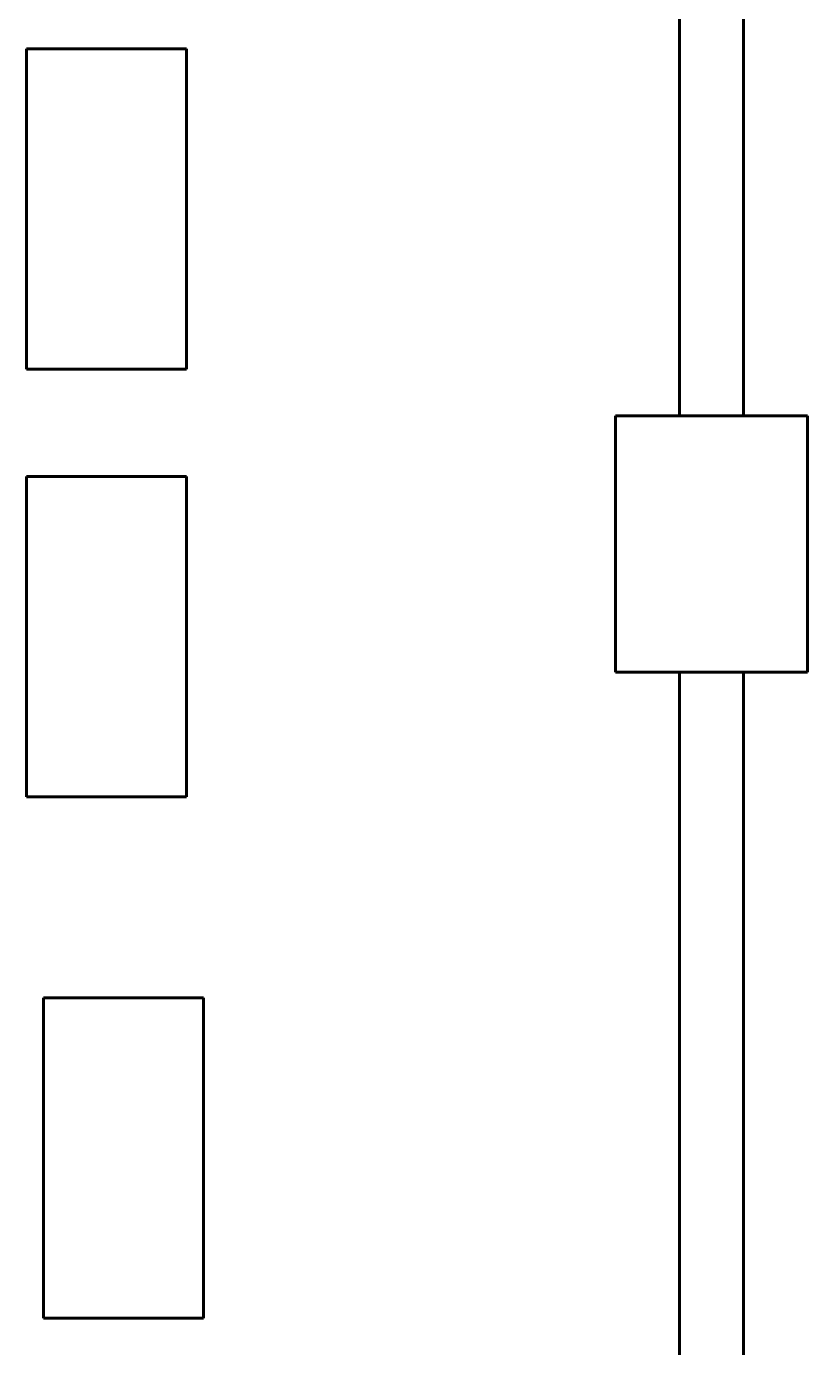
# Model space of a CAD drawing. Extents: x 0 to 297, y 0 to 292.
# Drawn here: x 246.55 to 252.64, y 77.75 to 88.06 of the extents above; entities that cross this region are included whole.
import ezdxf

# ---------------------------------------------------------------- set-up
doc = ezdxf.new("R2010")
doc.units = 0
doc.header["$MEASUREMENT"] = 0
doc.linetypes.add('K5LT_BASIC', pattern=[0])
doc.layers.add('Системный слой', color=7, linetype='Continuous')

# ---------------------------------------------------------------- blocks, each defined once
blk = doc.blocks.new('*U')
at = {"layer": 'Системный слой', "linetype": 'K5LT_BASIC', "lineweight": 60}
for p, q in [((247.796, 87.885), (246.546, 87.885)), ((246.546, 87.885), (246.546, 85.385)), ((247.796, 85.385), (247.796, 87.885)), ((246.546, 85.385), (247.796, 85.385)), ((247.796, 84.546), (246.546, 84.546)), ((246.546, 84.546), (246.546, 82.046)), ((247.796, 82.046), (247.796, 84.546)), ((246.546, 82.046), (247.796, 82.046)), ((247.929, 80.477), (246.679, 80.477)), ((246.679, 80.477), (246.679, 77.977)), ((247.929, 77.977), (247.929, 80.477)), ((246.679, 77.977), (247.929, 77.977))]:
    blk.add_line(p, q, dxfattribs=at)

msp = doc.modelspace()

# ---------------------------------------------------------------- linework, layer by layer
at = {"layer": 'Системный слой', "linetype": 'K5LT_BASIC', "lineweight": 60}
for p, q in [((251.642, 85.019), (251.642, 90.519)), ((252.142, 90.519), (252.142, 85.019)), ((251.142, 85.019), (252.642, 85.019)), ((251.142, 85.019), (251.142, 83.019)), ((251.142, 83.019), (251.142, 85.019)), ((251.142, 85.019), (252.642, 85.019)), ((252.642, 85.019), (251.642, 85.019)), ((252.642, 85.019), (252.642, 83.019)), ((252.642, 83.019), (252.642, 85.019)), ((252.642, 84.269), (252.642, 83.519)), ((252.642, 83.019), (251.142, 83.019)), ((251.142, 83.019), (252.642, 83.019)), ((251.642, 77.519), (251.642, 83.019)), ((252.142, 83.019), (252.142, 77.519))]:
    msp.add_line(p, q, dxfattribs=at)

# ---------------------------------------------------------------- block references
at = {"layer": 'Системный слой'}
msp.add_blockref('*U', (0, 0), dxfattribs=at)
msp.add_blockref('*U', (0, 0), dxfattribs=at)
msp.add_blockref('*U', (0, 0), dxfattribs=at)
msp.add_blockref('*U', (0, 0), dxfattribs=at)
msp.add_blockref('*U', (0, 0), dxfattribs=at)
msp.add_blockref('*U', (0, 0), dxfattribs=at)
msp.add_blockref('*U', (0, 0), dxfattribs=at)
msp.add_blockref('*U', (0, 0), dxfattribs=at)
msp.add_blockref('*U', (0, 0), dxfattribs=at)
msp.add_blockref('*U', (0, 0), dxfattribs=at)
msp.add_blockref('*U', (0, 0), dxfattribs=at)
msp.add_blockref('*U', (0, 0), dxfattribs=at)
msp.add_blockref('*U', (0, 0), dxfattribs=at)
msp.add_blockref('*U', (0, 0), dxfattribs=at)
msp.add_blockref('*U', (0, 0), dxfattribs=at)
msp.add_blockref('*U', (0, 0), dxfattribs=at)
msp.add_blockref('*U', (0, 0), dxfattribs=at)
msp.add_blockref('*U', (0, 0), dxfattribs=at)
msp.add_blockref('*U', (0, 0), dxfattribs=at)
msp.add_blockref('*U', (0, 0), dxfattribs=at)
msp.add_blockref('*U', (0, 0), dxfattribs=at)
msp.add_blockref('*U', (0, 0), dxfattribs=at)
msp.add_blockref('*U', (0, 0), dxfattribs=at)
msp.add_blockref('*U', (0, 0), dxfattribs=at)
msp.add_blockref('*U', (0, 0), dxfattribs=at)
msp.add_blockref('*U', (0, 0), dxfattribs=at)
msp.add_blockref('*U', (0, 0), dxfattribs=at)
msp.add_blockref('*U', (0, 0), dxfattribs=at)
msp.add_blockref('*U', (0, 0), dxfattribs=at)
msp.add_blockref('*U', (0, 0), dxfattribs=at)
msp.add_blockref('*U', (0, 0), dxfattribs=at)
msp.add_blockref('*U', (0, 0), dxfattribs=at)
msp.add_blockref('*U', (0, 0), dxfattribs=at)
msp.add_blockref('*U', (0, 0), dxfattribs=at)
msp.add_blockref('*U', (0, 0), dxfattribs=at)
msp.add_blockref('*U', (0, 0), dxfattribs=at)
msp.add_blockref('*U', (0, 0), dxfattribs=at)
msp.add_blockref('*U', (0, 0), dxfattribs=at)
msp.add_blockref('*U', (0, 0), dxfattribs=at)
msp.add_blockref('*U', (0, 0), dxfattribs=at)
msp.add_blockref('*U', (0, 0), dxfattribs=at)
msp.add_blockref('*U', (0, 0), dxfattribs=at)
msp.add_blockref('*U', (0, 0), dxfattribs=at)
msp.add_blockref('*U', (0, 0), dxfattribs=at)
msp.add_blockref('*U', (0, 0), dxfattribs=at)
msp.add_blockref('*U', (0, 0), dxfattribs=at)
msp.add_blockref('*U', (0, 0), dxfattribs=at)
msp.add_blockref('*U', (0, 0), dxfattribs=at)
msp.add_blockref('*U', (0, 0), dxfattribs=at)
msp.add_blockref('*U', (0, 0), dxfattribs=at)
msp.add_blockref('*U', (0, 0), dxfattribs=at)
msp.add_blockref('*U', (0, 0), dxfattribs=at)
msp.add_blockref('*U', (0, 0), dxfattribs=at)
msp.add_blockref('*U', (0, 0), dxfattribs=at)
msp.add_blockref('*U', (0, 0), dxfattribs=at)
msp.add_blockref('*U', (0, 0), dxfattribs=at)
msp.add_blockref('*U', (0, 0), dxfattribs=at)
msp.add_blockref('*U', (0, 0), dxfattribs=at)
msp.add_blockref('*U', (0, 0), dxfattribs=at)
msp.add_blockref('*U', (0, 0), dxfattribs=at)
msp.add_blockref('*U', (0, 0), dxfattribs=at)
msp.add_blockref('*U', (0, 0), dxfattribs=at)
msp.add_blockref('*U', (0, 0), dxfattribs=at)
msp.add_blockref('*U', (0, 0), dxfattribs=at)
msp.add_blockref('*U', (0, 0), dxfattribs=at)
msp.add_blockref('*U', (0, 0), dxfattribs=at)
msp.add_blockref('*U', (0, 0), dxfattribs=at)
msp.add_blockref('*U', (0, 0), dxfattribs=at)
msp.add_blockref('*U', (0, 0), dxfattribs=at)
msp.add_blockref('*U', (0, 0), dxfattribs=at)
msp.add_blockref('*U', (0, 0), dxfattribs=at)
msp.add_blockref('*U', (0, 0), dxfattribs=at)
msp.add_blockref('*U', (0, 0), dxfattribs=at)
msp.add_blockref('*U', (0, 0), dxfattribs=at)
msp.add_blockref('*U', (0, 0), dxfattribs=at)
msp.add_blockref('*U', (0, 0), dxfattribs=at)
msp.add_blockref('*U', (0, 0), dxfattribs=at)
msp.add_blockref('*U', (0, 0), dxfattribs=at)
msp.add_blockref('*U', (0, 0), dxfattribs=at)
msp.add_blockref('*U', (0, 0), dxfattribs=at)
msp.add_blockref('*U', (0, 0), dxfattribs=at)
msp.add_blockref('*U', (0, 0), dxfattribs=at)
msp.add_blockref('*U', (0, 0), dxfattribs=at)
msp.add_blockref('*U', (0, 0), dxfattribs=at)
msp.add_blockref('*U', (0, 0), dxfattribs=at)
msp.add_blockref('*U', (0, 0), dxfattribs=at)
msp.add_blockref('*U', (0, 0), dxfattribs=at)
msp.add_blockref('*U', (0, 0), dxfattribs=at)
msp.add_blockref('*U', (0, 0), dxfattribs=at)
msp.add_blockref('*U', (0, 0), dxfattribs=at)
msp.add_blockref('*U', (0, 0), dxfattribs=at)
msp.add_blockref('*U', (0, 0), dxfattribs=at)
msp.add_blockref('*U', (0, 0), dxfattribs=at)
msp.add_blockref('*U', (0, 0), dxfattribs=at)
msp.add_blockref('*U', (0, 0), dxfattribs=at)
msp.add_blockref('*U', (0, 0), dxfattribs=at)
msp.add_blockref('*U', (0, 0), dxfattribs=at)
msp.add_blockref('*U', (0, 0), dxfattribs=at)
msp.add_blockref('*U', (0, 0), dxfattribs=at)
msp.add_blockref('*U', (0, 0), dxfattribs=at)
msp.add_blockref('*U', (0, 0), dxfattribs=at)
msp.add_blockref('*U', (0, 0), dxfattribs=at)
msp.add_blockref('*U', (0, 0), dxfattribs=at)
msp.add_blockref('*U', (0, 0), dxfattribs=at)
msp.add_blockref('*U', (0, 0), dxfattribs=at)
msp.add_blockref('*U', (0, 0), dxfattribs=at)
msp.add_blockref('*U', (0, 0), dxfattribs=at)
msp.add_blockref('*U', (0, 0), dxfattribs=at)
msp.add_blockref('*U', (0, 0), dxfattribs=at)
msp.add_blockref('*U', (0, 0), dxfattribs=at)
msp.add_blockref('*U', (0, 0), dxfattribs=at)
msp.add_blockref('*U', (0, 0), dxfattribs=at)
msp.add_blockref('*U', (0, 0), dxfattribs=at)
msp.add_blockref('*U', (0, 0), dxfattribs=at)
msp.add_blockref('*U', (0, 0), dxfattribs=at)
msp.add_blockref('*U', (0, 0), dxfattribs=at)
msp.add_blockref('*U', (0, 0), dxfattribs=at)
msp.add_blockref('*U', (0, 0), dxfattribs=at)
msp.add_blockref('*U', (0, 0), dxfattribs=at)
msp.add_blockref('*U', (0, 0), dxfattribs=at)
msp.add_blockref('*U', (0, 0), dxfattribs=at)
msp.add_blockref('*U', (0, 0), dxfattribs=at)
msp.add_blockref('*U', (0, 0), dxfattribs=at)
msp.add_blockref('*U', (0, 0), dxfattribs=at)
msp.add_blockref('*U', (0, 0), dxfattribs=at)
msp.add_blockref('*U', (0, 0), dxfattribs=at)
msp.add_blockref('*U', (0, 0), dxfattribs=at)
msp.add_blockref('*U', (0, 0), dxfattribs=at)
msp.add_blockref('*U', (0, 0), dxfattribs=at)
msp.add_blockref('*U', (0, 0), dxfattribs=at)
msp.add_blockref('*U', (0, 0), dxfattribs=at)
msp.add_blockref('*U', (0, 0), dxfattribs=at)
msp.add_blockref('*U', (0, 0), dxfattribs=at)
msp.add_blockref('*U', (0, 0), dxfattribs=at)
msp.add_blockref('*U', (0, 0), dxfattribs=at)
msp.add_blockref('*U', (0, 0), dxfattribs=at)
msp.add_blockref('*U', (0, 0), dxfattribs=at)
msp.add_blockref('*U', (0, 0), dxfattribs=at)
msp.add_blockref('*U', (0, 0), dxfattribs=at)
msp.add_blockref('*U', (0, 0), dxfattribs=at)
msp.add_blockref('*U', (0, 0), dxfattribs=at)
msp.add_blockref('*U', (0, 0), dxfattribs=at)
msp.add_blockref('*U', (0, 0), dxfattribs=at)
msp.add_blockref('*U', (0, 0), dxfattribs=at)
msp.add_blockref('*U', (0, 0), dxfattribs=at)
msp.add_blockref('*U', (0, 0), dxfattribs=at)
msp.add_blockref('*U', (0, 0), dxfattribs=at)
msp.add_blockref('*U', (0, 0), dxfattribs=at)
msp.add_blockref('*U', (0, 0), dxfattribs=at)
msp.add_blockref('*U', (0, 0), dxfattribs=at)
msp.add_blockref('*U', (0, 0), dxfattribs=at)
msp.add_blockref('*U', (0, 0), dxfattribs=at)
msp.add_blockref('*U', (0, 0), dxfattribs=at)
msp.add_blockref('*U', (0, 0), dxfattribs=at)
msp.add_blockref('*U', (0, 0), dxfattribs=at)
msp.add_blockref('*U', (0, 0), dxfattribs=at)
msp.add_blockref('*U', (0, 0), dxfattribs=at)
msp.add_blockref('*U', (0, 0), dxfattribs=at)
msp.add_blockref('*U', (0, 0), dxfattribs=at)
msp.add_blockref('*U', (0, 0), dxfattribs=at)
msp.add_blockref('*U', (0, 0), dxfattribs=at)
msp.add_blockref('*U', (0, 0), dxfattribs=at)
msp.add_blockref('*U', (0, 0), dxfattribs=at)
msp.add_blockref('*U', (0, 0), dxfattribs=at)
msp.add_blockref('*U', (0, 0), dxfattribs=at)
msp.add_blockref('*U', (0, 0), dxfattribs=at)
msp.add_blockref('*U', (0, 0), dxfattribs=at)
msp.add_blockref('*U', (0, 0), dxfattribs=at)
msp.add_blockref('*U', (0, 0), dxfattribs=at)
msp.add_blockref('*U', (0, 0), dxfattribs=at)
msp.add_blockref('*U', (0, 0), dxfattribs=at)
msp.add_blockref('*U', (0, 0), dxfattribs=at)
msp.add_blockref('*U', (0, 0), dxfattribs=at)
msp.add_blockref('*U', (0, 0), dxfattribs=at)
msp.add_blockref('*U', (0, 0), dxfattribs=at)
msp.add_blockref('*U', (0, 0), dxfattribs=at)
msp.add_blockref('*U', (0, 0), dxfattribs=at)
msp.add_blockref('*U', (0, 0), dxfattribs=at)
msp.add_blockref('*U', (0, 0), dxfattribs=at)
msp.add_blockref('*U', (0, 0), dxfattribs=at)
msp.add_blockref('*U', (0, 0), dxfattribs=at)
msp.add_blockref('*U', (0, 0), dxfattribs=at)
msp.add_blockref('*U', (0, 0), dxfattribs=at)
msp.add_blockref('*U', (0, 0), dxfattribs=at)
msp.add_blockref('*U', (0, 0), dxfattribs=at)
msp.add_blockref('*U', (0, 0), dxfattribs=at)
msp.add_blockref('*U', (0, 0), dxfattribs=at)
msp.add_blockref('*U', (0, 0), dxfattribs=at)
msp.add_blockref('*U', (0, 0), dxfattribs=at)
msp.add_blockref('*U', (0, 0), dxfattribs=at)
msp.add_blockref('*U', (0, 0), dxfattribs=at)
msp.add_blockref('*U', (0, 0), dxfattribs=at)
msp.add_blockref('*U', (0, 0), dxfattribs=at)
msp.add_blockref('*U', (0, 0), dxfattribs=at)
msp.add_blockref('*U', (0, 0), dxfattribs=at)
msp.add_blockref('*U', (0, 0), dxfattribs=at)
msp.add_blockref('*U', (0, 0), dxfattribs=at)
msp.add_blockref('*U', (0, 0), dxfattribs=at)
msp.add_blockref('*U', (0, 0), dxfattribs=at)
msp.add_blockref('*U', (0, 0), dxfattribs=at)
msp.add_blockref('*U', (0, 0), dxfattribs=at)
msp.add_blockref('*U', (0, 0), dxfattribs=at)
msp.add_blockref('*U', (0, 0), dxfattribs=at)
msp.add_blockref('*U', (0, 0), dxfattribs=at)
msp.add_blockref('*U', (0, 0), dxfattribs=at)
msp.add_blockref('*U', (0, 0), dxfattribs=at)
msp.add_blockref('*U', (0, 0), dxfattribs=at)
msp.add_blockref('*U', (0, 0), dxfattribs=at)
msp.add_blockref('*U', (0, 0), dxfattribs=at)
msp.add_blockref('*U', (0, 0), dxfattribs=at)
msp.add_blockref('*U', (0, 0), dxfattribs=at)
msp.add_blockref('*U', (0, 0), dxfattribs=at)
msp.add_blockref('*U', (0, 0), dxfattribs=at)
msp.add_blockref('*U', (0, 0), dxfattribs=at)
msp.add_blockref('*U', (0, 0), dxfattribs=at)
msp.add_blockref('*U', (0, 0), dxfattribs=at)
msp.add_blockref('*U', (0, 0), dxfattribs=at)
msp.add_blockref('*U', (0, 0), dxfattribs=at)
msp.add_blockref('*U', (0, 0), dxfattribs=at)
msp.add_blockref('*U', (0, 0), dxfattribs=at)
msp.add_blockref('*U', (0, 0), dxfattribs=at)
msp.add_blockref('*U', (0, 0), dxfattribs=at)
msp.add_blockref('*U', (0, 0), dxfattribs=at)
msp.add_blockref('*U', (0, 0), dxfattribs=at)
msp.add_blockref('*U', (0, 0), dxfattribs=at)
msp.add_blockref('*U', (0, 0), dxfattribs=at)
msp.add_blockref('*U', (0, 0), dxfattribs=at)
msp.add_blockref('*U', (0, 0), dxfattribs=at)
msp.add_blockref('*U', (0, 0), dxfattribs=at)
msp.add_blockref('*U', (0, 0), dxfattribs=at)
msp.add_blockref('*U', (0, 0), dxfattribs=at)
msp.add_blockref('*U', (0, 0), dxfattribs=at)
msp.add_blockref('*U', (0, 0), dxfattribs=at)
msp.add_blockref('*U', (0, 0), dxfattribs=at)
msp.add_blockref('*U', (0, 0), dxfattribs=at)
msp.add_blockref('*U', (0, 0), dxfattribs=at)
msp.add_blockref('*U', (0, 0), dxfattribs=at)
msp.add_blockref('*U', (0, 0), dxfattribs=at)
msp.add_blockref('*U', (0, 0), dxfattribs=at)
msp.add_blockref('*U', (0, 0), dxfattribs=at)
msp.add_blockref('*U', (0, 0), dxfattribs=at)
msp.add_blockref('*U', (0, 0), dxfattribs=at)
msp.add_blockref('*U', (0, 0), dxfattribs=at)
msp.add_blockref('*U', (0, 0), dxfattribs=at)
msp.add_blockref('*U', (0, 0), dxfattribs=at)
msp.add_blockref('*U', (0, 0), dxfattribs=at)
msp.add_blockref('*U', (0, 0), dxfattribs=at)
msp.add_blockref('*U', (0, 0), dxfattribs=at)
msp.add_blockref('*U', (0, 0), dxfattribs=at)
msp.add_blockref('*U', (0, 0), dxfattribs=at)
msp.add_blockref('*U', (0, 0), dxfattribs=at)
msp.add_blockref('*U', (0, 0), dxfattribs=at)
msp.add_blockref('*U', (0, 0), dxfattribs=at)
msp.add_blockref('*U', (0, 0), dxfattribs=at)
msp.add_blockref('*U', (0, 0), dxfattribs=at)
msp.add_blockref('*U', (0, 0), dxfattribs=at)
msp.add_blockref('*U', (0, 0), dxfattribs=at)
msp.add_blockref('*U', (0, 0), dxfattribs=at)
msp.add_blockref('*U', (0, 0), dxfattribs=at)
msp.add_blockref('*U', (0, 0), dxfattribs=at)
msp.add_blockref('*U', (0, 0), dxfattribs=at)
msp.add_blockref('*U', (0, 0), dxfattribs=at)
msp.add_blockref('*U', (0, 0), dxfattribs=at)
msp.add_blockref('*U', (0, 0), dxfattribs=at)
msp.add_blockref('*U', (0, 0), dxfattribs=at)
msp.add_blockref('*U', (0, 0), dxfattribs=at)
msp.add_blockref('*U', (0, 0), dxfattribs=at)
msp.add_blockref('*U', (0, 0), dxfattribs=at)
msp.add_blockref('*U', (0, 0), dxfattribs=at)
msp.add_blockref('*U', (0, 0), dxfattribs=at)
msp.add_blockref('*U', (0, 0), dxfattribs=at)
msp.add_blockref('*U', (0, 0), dxfattribs=at)
msp.add_blockref('*U', (0, 0), dxfattribs=at)
msp.add_blockref('*U', (0, 0), dxfattribs=at)
msp.add_blockref('*U', (0, 0), dxfattribs=at)
msp.add_blockref('*U', (0, 0), dxfattribs=at)
msp.add_blockref('*U', (0, 0), dxfattribs=at)
msp.add_blockref('*U', (0, 0), dxfattribs=at)
msp.add_blockref('*U', (0, 0), dxfattribs=at)
msp.add_blockref('*U', (0, 0), dxfattribs=at)
msp.add_blockref('*U', (0, 0), dxfattribs=at)
msp.add_blockref('*U', (0, 0), dxfattribs=at)
msp.add_blockref('*U', (0, 0), dxfattribs=at)
msp.add_blockref('*U', (0, 0), dxfattribs=at)
msp.add_blockref('*U', (0, 0), dxfattribs=at)
msp.add_blockref('*U', (0, 0), dxfattribs=at)
msp.add_blockref('*U', (0, 0), dxfattribs=at)
msp.add_blockref('*U', (0, 0), dxfattribs=at)
msp.add_blockref('*U', (0, 0), dxfattribs=at)
msp.add_blockref('*U', (0, 0), dxfattribs=at)
msp.add_blockref('*U', (0, 0), dxfattribs=at)
msp.add_blockref('*U', (0, 0), dxfattribs=at)
msp.add_blockref('*U', (0, 0), dxfattribs=at)
msp.add_blockref('*U', (0, 0), dxfattribs=at)
msp.add_blockref('*U', (0, 0), dxfattribs=at)
msp.add_blockref('*U', (0, 0), dxfattribs=at)
msp.add_blockref('*U', (0, 0), dxfattribs=at)
msp.add_blockref('*U', (0, 0), dxfattribs=at)
msp.add_blockref('*U', (0, 0), dxfattribs=at)
msp.add_blockref('*U', (0, 0), dxfattribs=at)
msp.add_blockref('*U', (0, 0), dxfattribs=at)
msp.add_blockref('*U', (0, 0), dxfattribs=at)
msp.add_blockref('*U', (0, 0), dxfattribs=at)
msp.add_blockref('*U', (0, 0), dxfattribs=at)
msp.add_blockref('*U', (0, 0), dxfattribs=at)
msp.add_blockref('*U', (0, 0), dxfattribs=at)
msp.add_blockref('*U', (0, 0), dxfattribs=at)
msp.add_blockref('*U', (0, 0), dxfattribs=at)
msp.add_blockref('*U', (0, 0), dxfattribs=at)
msp.add_blockref('*U', (0, 0), dxfattribs=at)
msp.add_blockref('*U', (0, 0), dxfattribs=at)
msp.add_blockref('*U', (0, 0), dxfattribs=at)
msp.add_blockref('*U', (0, 0), dxfattribs=at)
msp.add_blockref('*U', (0, 0), dxfattribs=at)
msp.add_blockref('*U', (0, 0), dxfattribs=at)
msp.add_blockref('*U', (0, 0), dxfattribs=at)
msp.add_blockref('*U', (0, 0), dxfattribs=at)
msp.add_blockref('*U', (0, 0), dxfattribs=at)
msp.add_blockref('*U', (0, 0), dxfattribs=at)
msp.add_blockref('*U', (0, 0), dxfattribs=at)
msp.add_blockref('*U', (0, 0), dxfattribs=at)
msp.add_blockref('*U', (0, 0), dxfattribs=at)
msp.add_blockref('*U', (0, 0), dxfattribs=at)
msp.add_blockref('*U', (0, 0), dxfattribs=at)
msp.add_blockref('*U', (0, 0), dxfattribs=at)
msp.add_blockref('*U', (0, 0), dxfattribs=at)
msp.add_blockref('*U', (0, 0), dxfattribs=at)
msp.add_blockref('*U', (0, 0), dxfattribs=at)
msp.add_blockref('*U', (0, 0), dxfattribs=at)
msp.add_blockref('*U', (0, 0), dxfattribs=at)
msp.add_blockref('*U', (0, 0), dxfattribs=at)
msp.add_blockref('*U', (0, 0), dxfattribs=at)
msp.add_blockref('*U', (0, 0), dxfattribs=at)
msp.add_blockref('*U', (0, 0), dxfattribs=at)
msp.add_blockref('*U', (0, 0), dxfattribs=at)
msp.add_blockref('*U', (0, 0), dxfattribs=at)
msp.add_blockref('*U', (0, 0), dxfattribs=at)
msp.add_blockref('*U', (0, 0), dxfattribs=at)
msp.add_blockref('*U', (0, 0), dxfattribs=at)
msp.add_blockref('*U', (0, 0), dxfattribs=at)
msp.add_blockref('*U', (0, 0), dxfattribs=at)
msp.add_blockref('*U', (0, 0), dxfattribs=at)
msp.add_blockref('*U', (0, 0), dxfattribs=at)
msp.add_blockref('*U', (0, 0), dxfattribs=at)
msp.add_blockref('*U', (0, 0), dxfattribs=at)
msp.add_blockref('*U', (0, 0), dxfattribs=at)
msp.add_blockref('*U', (0, 0), dxfattribs=at)
msp.add_blockref('*U', (0, 0), dxfattribs=at)
msp.add_blockref('*U', (0, 0), dxfattribs=at)
msp.add_blockref('*U', (0, 0), dxfattribs=at)
msp.add_blockref('*U', (0, 0), dxfattribs=at)
msp.add_blockref('*U', (0, 0), dxfattribs=at)
msp.add_blockref('*U', (0, 0), dxfattribs=at)
msp.add_blockref('*U', (0, 0), dxfattribs=at)
msp.add_blockref('*U', (0, 0), dxfattribs=at)
msp.add_blockref('*U', (0, 0), dxfattribs=at)
msp.add_blockref('*U', (0, 0), dxfattribs=at)
msp.add_blockref('*U', (0, 0), dxfattribs=at)
msp.add_blockref('*U', (0, 0), dxfattribs=at)
msp.add_blockref('*U', (0, 0), dxfattribs=at)
msp.add_blockref('*U', (0, 0), dxfattribs=at)
msp.add_blockref('*U', (0, 0), dxfattribs=at)
msp.add_blockref('*U', (0, 0), dxfattribs=at)
msp.add_blockref('*U', (0, 0), dxfattribs=at)

doc.saveas('drawing.dxf')
